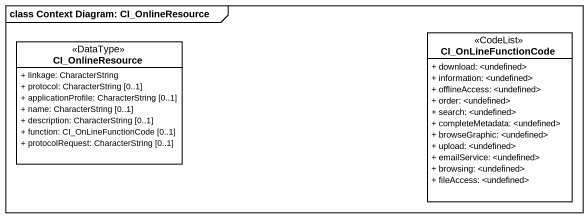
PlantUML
@startuml
mainframe class Context Diagram: CI_OnlineResource
hide circle
hide empty members
skinparam classAttributeIconSize 0
class CI_OnlineResource <<DataType>> #FFFFFF {
  + linkage: CharacterString
  + protocol: CharacterString [0..1]
  + applicationProfile: CharacterString [0..1]
  + name: CharacterString [0..1]
  + description: CharacterString [0..1]
  + function: CI_OnLineFunctionCode [0..1]
  + protocolRequest: CharacterString [0..1]
}
class CI_OnLineFunctionCode <<CodeList>> #FFFFFF {
  + download: <undefined>
  + information: <undefined>
  + offlineAccess: <undefined>
  + order: <undefined>
  + search: <undefined>
  + completeMetadata: <undefined>
  + browseGraphic: <undefined>
  + upload: <undefined>
  + emailService: <undefined>
  + browsing: <undefined>
  + fileAccess: <undefined>
}
@enduml
